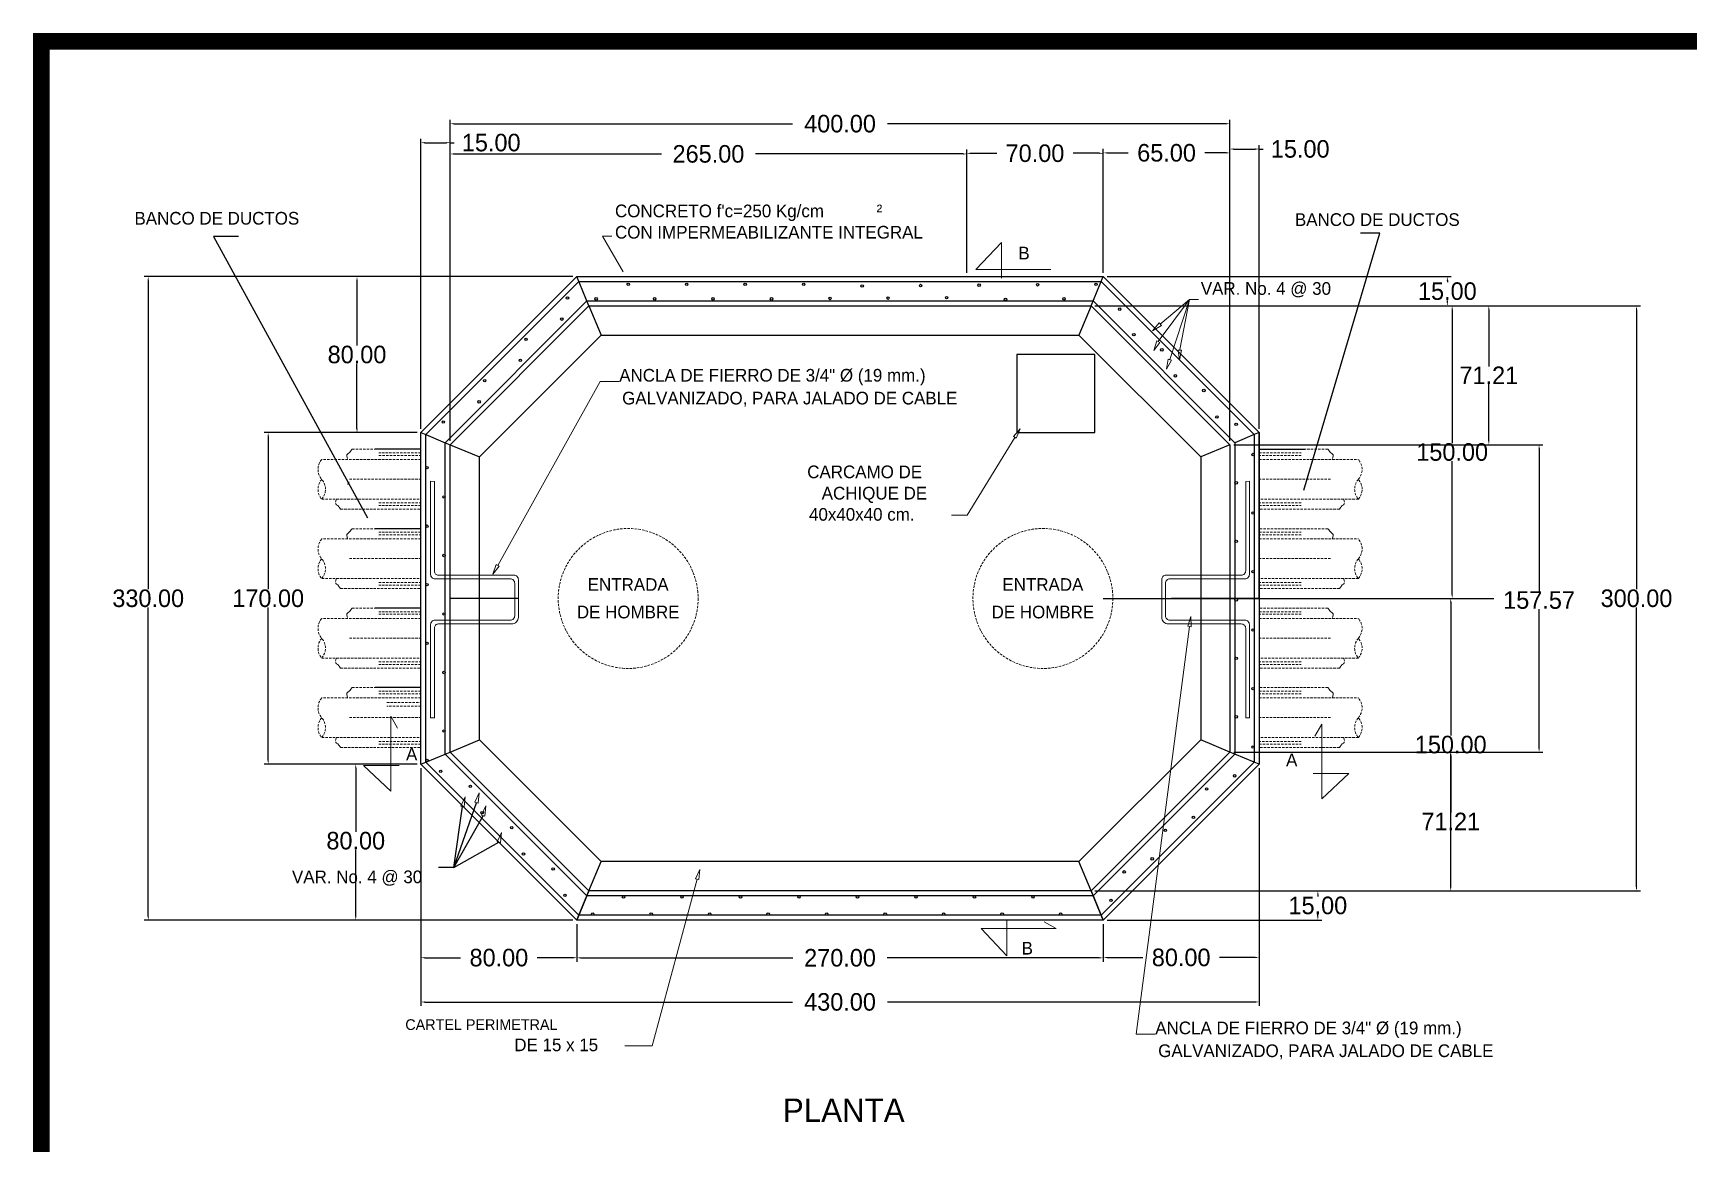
# Model space of a CAD drawing. Header units: centimetres. Extents: x 899 to 5239, y -57 to 4778.
# Drawn here: x 1956 to 2805, y 1501 to 2070 of the extents above; entities that cross this region are included whole.
import ezdxf
from ezdxf.enums import TextEntityAlignment as Align

# ---------------------------------------------------------------- set-up
doc = ezdxf.new("R2010")
doc.units = ezdxf.units.CM
doc.header["$LTSCALE"] = 10
doc.header["$MEASUREMENT"] = 0
doc.linetypes.add('HIDDEN2', pattern=[0.1875, 0.125, -0.0625])
doc.layers.get('0').update_dxf_attribs({"linetype": 'CONTINUOUS'})
doc.layers.get('DEFPOINTS').update_dxf_attribs({"color": 2, "linetype": 'CONTINUOUS'})
for name, color, linetype in [('DIM', 7, 'CONTINUOUS'), ('Ductos', 30, 'CONTINUOUS'), ('MARCO', 7, 'CONTINUOUS'), ('REGISTRO', 1, 'CONTINUOUS'), ('TEXTOS', 7, 'CONTINUOUS'), ('VARILLAS', 30, 'CONTINUOUS')]:
    doc.layers.add(name, color=color, linetype=linetype)
doc.styles.get("Standard").update_dxf_attribs({"font": ''})
doc.styles.add('Zurich', font='')
doc.styles.get('Standard').set_extended_font_data('Zurich Ex BT')
doc.styles.get('Zurich').set_extended_font_data('Zurich Ex BT')
doc.dimstyles.get("Standard").update_dxf_attribs({"dimtxt": 9, "dimasz": 2, "dimexe": 2, "dimexo": 2, "dimgap": 0.09, "dimtad": 0, "dimtih": 1, "dimtoh": 1, "dimzin": 0, "dimdsep": 46, "dimtxsty": 'Standard', "dimcen": 0.09, "dimadec": 0, "dimazin": 0, "dimtfac": 1, "dimtofl": 0, "dimtmove": 0, "dimatfit": 3, "dimfxl": 0, "dimtolj": 1, "dimtzin": 0, "dimarcsym": 0})

# ---------------------------------------------------------------- blocks, each defined once
blk = doc.blocks.new('_ClosedBlank')
at = {"color": 0, "linetype": 'ByBlock', "lineweight": -2}
for p, q in [((-1, 0.17), (0, 0)), ((-1, 0.17), (-1, -0.17)), ((0, 0), (-1, -0.17))]:
    blk.add_line(p, q, dxfattribs=at)
blk = doc.blocks.new('*D4')
at = {"layer": 'DEFPOINTS', "color": 0}
for p in [(2154.81, 1695.23), (2234.81, 1615.23), (2234.81, 1595.97)]:
    blk.add_point(p, dxfattribs=at)
at = {"layer": 'DIM', "color": 0, "lineweight": -2}
for p, q in [((2154.81, 1693.23), (2154.81, 1593.97)), ((2234.81, 1613.23), (2234.81, 1593.97)), ((2156.81, 1595.97), (2175.09, 1595.97)), ((2232.81, 1595.97), (2214.53, 1595.97))]:
    blk.add_line(p, q, dxfattribs=at)
at = {"layer": 'DIM', "color": 0}
for points in [[(2156.81, 1596.3), (2156.81, 1595.63), (2154.81, 1595.97)], [(2232.81, 1596.3), (2232.81, 1595.63), (2234.81, 1595.97)]]:
    blk.add_solid(points, dxfattribs=at)
at = {"layer": 'DIM', "color": 0, "insert": (2194.81, 1595.97), "char_height": 9, "attachment_point": 5}
blk.add_mtext('\\A1;80.00', dxfattribs=at)
blk = doc.blocks.new('*D5')
at = {"layer": 'DEFPOINTS', "color": 0}
for p in [(2154.81, 1695.23), (2121.39, 1615.23), (2234.81, 1615.23)]:
    blk.add_point(p, dxfattribs=at)
at = {"layer": 'DIM', "color": 0, "lineweight": -2}
for p, q in [((2152.81, 1695.23), (2119.39, 1695.23)), ((2121.39, 1693.23), (2121.39, 1660.59)), ((2121.39, 1617.23), (2121.39, 1651.26)), ((2232.81, 1615.23), (2119.39, 1615.23))]:
    blk.add_line(p, q, dxfattribs=at)
at = {"layer": 'DIM', "color": 0}
for points in [[(2121.05, 1693.23), (2121.72, 1693.23), (2121.39, 1695.23)], [(2121.05, 1617.23), (2121.72, 1617.23), (2121.39, 1615.23)]]:
    blk.add_solid(points, dxfattribs=at)
at = {"layer": 'DIM', "color": 0, "insert": (2121.39, 1655.93), "char_height": 9, "attachment_point": 5}
blk.add_mtext('\\A1;80.00', dxfattribs=at)
blk = doc.blocks.new('*D6')
at = {"layer": 'DEFPOINTS', "color": 0}
for p in [(2234.81, 1615.23), (2504.81, 1615.23), (2504.81, 1595.89)]:
    blk.add_point(p, dxfattribs=at)
at = {"layer": 'DIM', "color": 0, "lineweight": -2}
for p, q in [((2234.81, 1613.23), (2234.81, 1593.89)), ((2504.81, 1613.23), (2504.81, 1593.89)), ((2236.81, 1595.89), (2345.66, 1595.89)), ((2502.81, 1595.89), (2393.96, 1595.89))]:
    blk.add_line(p, q, dxfattribs=at)
at = {"layer": 'DIM', "color": 0}
for points in [[(2236.81, 1596.22), (2236.81, 1595.56), (2234.81, 1595.89)], [(2502.81, 1596.22), (2502.81, 1595.56), (2504.81, 1595.89)]]:
    blk.add_solid(points, dxfattribs=at)
at = {"layer": 'DIM', "color": 0, "insert": (2369.81, 1595.89), "char_height": 9, "attachment_point": 5}
blk.add_mtext('\\A1;270.00', dxfattribs=at)
blk = doc.blocks.new('*D7')
at = {"layer": 'DEFPOINTS', "color": 0}
for p in [(2154.81, 1865.23), (2076.47, 1695.23), (2154.81, 1695.23)]:
    blk.add_point(p, dxfattribs=at)
at = {"layer": 'DIM', "color": 0, "lineweight": -2}
for p, q in [((2152.81, 1865.23), (2074.47, 1865.23)), ((2076.47, 1863.23), (2076.47, 1784.89)), ((2076.47, 1697.23), (2076.47, 1775.56)), ((2152.81, 1695.23), (2074.47, 1695.23))]:
    blk.add_line(p, q, dxfattribs=at)
at = {"layer": 'DIM', "color": 0}
for points in [[(2076.14, 1863.23), (2076.8, 1863.23), (2076.47, 1865.23)], [(2076.14, 1697.23), (2076.8, 1697.23), (2076.47, 1695.23)]]:
    blk.add_solid(points, dxfattribs=at)
at = {"layer": 'DIM', "color": 0, "insert": (2076.47, 1780.23), "char_height": 9, "attachment_point": 5}
blk.add_mtext('\\A1;170.00', dxfattribs=at)
blk = doc.blocks.new('*D8')
at = {"layer": 'DEFPOINTS', "color": 0}
for p in [(2154.81, 1695.23), (2584.81, 1695.23), (2584.81, 1573.26)]:
    blk.add_point(p, dxfattribs=at)
at = {"layer": 'DIM', "color": 0, "lineweight": -2}
for p, q in [((2154.81, 1693.23), (2154.81, 1571.26)), ((2584.81, 1693.23), (2584.81, 1571.26)), ((2156.81, 1573.26), (2345.42, 1573.26)), ((2582.81, 1573.26), (2394.2, 1573.26))]:
    blk.add_line(p, q, dxfattribs=at)
at = {"layer": 'DIM', "color": 0}
for points in [[(2156.81, 1573.6), (2156.81, 1572.93), (2154.81, 1573.26)], [(2582.81, 1573.6), (2582.81, 1572.93), (2584.81, 1573.26)]]:
    blk.add_solid(points, dxfattribs=at)
at = {"layer": 'DIM', "color": 0, "insert": (2369.81, 1573.26), "char_height": 9, "attachment_point": 5}
blk.add_mtext('\\A1;430.00', dxfattribs=at)
blk = doc.blocks.new('*D9')
at = {"layer": 'DEFPOINTS', "color": 0}
for p in [(2584.81, 1695.23), (2504.81, 1615.23), (2504.81, 1596.08)]:
    blk.add_point(p, dxfattribs=at)
at = {"layer": 'DIM', "color": 0, "lineweight": -2}
for p, q in [((2584.81, 1693.23), (2584.81, 1594.08)), ((2504.81, 1613.23), (2504.81, 1594.08)), ((2506.81, 1596.08), (2525.09, 1596.08)), ((2582.81, 1596.08), (2564.53, 1596.08))]:
    blk.add_line(p, q, dxfattribs=at)
at = {"layer": 'DIM', "color": 0}
for points in [[(2506.81, 1596.41), (2506.81, 1595.75), (2504.81, 1596.08)], [(2582.81, 1596.41), (2582.81, 1595.75), (2584.81, 1596.08)]]:
    blk.add_solid(points, dxfattribs=at)
at = {"layer": 'DIM', "color": 0, "insert": (2544.81, 1596.08), "char_height": 9, "attachment_point": 5}
blk.add_mtext('\\A1;80.00', dxfattribs=at)
blk = doc.blocks.new('*D10')
at = {"layer": 'DEFPOINTS', "color": 0}
for p in [(2504.81, 1630.23), (2504.81, 1615.23), (2614.92, 1615.23)]:
    blk.add_point(p, dxfattribs=at)
at = {"layer": 'DIM', "color": 0, "lineweight": -2}
for p, q in [((2506.81, 1630.23), (2616.92, 1630.23)), ((2614.92, 1628.23), (2614.92, 1627.39)), ((2506.81, 1615.23), (2616.92, 1615.23)), ((2614.92, 1617.23), (2614.92, 1618.06))]:
    blk.add_line(p, q, dxfattribs=at)
at = {"layer": 'DIM', "color": 0}
for points in [[(2614.58, 1628.23), (2615.25, 1628.23), (2614.92, 1630.23)], [(2614.58, 1617.23), (2615.25, 1617.23), (2614.92, 1615.23)]]:
    blk.add_solid(points, dxfattribs=at)
at = {"layer": 'DIM', "color": 0, "insert": (2614.92, 1622.73), "char_height": 9, "attachment_point": 5}
blk.add_mtext('\\A1;15.00', dxfattribs=at)
blk = doc.blocks.new('*D11')
at = {"layer": 'DEFPOINTS', "color": 0}
for p in [(2554.81, 1780.23), (2683.08, 1780.23), (2504.81, 1630.23)]:
    blk.add_point(p, dxfattribs=at)
at = {"layer": 'DIM', "color": 0, "lineweight": -2}
for p, q in [((2556.81, 1780.23), (2685.08, 1780.23)), ((2683.08, 1778.23), (2683.08, 1709.89)), ((2683.08, 1632.23), (2683.08, 1700.56)), ((2506.81, 1630.23), (2685.08, 1630.23))]:
    blk.add_line(p, q, dxfattribs=at)
at = {"layer": 'DIM', "color": 0}
for points in [[(2682.75, 1778.23), (2683.41, 1778.23), (2683.08, 1780.23)], [(2682.75, 1632.23), (2683.41, 1632.23), (2683.08, 1630.23)]]:
    blk.add_solid(points, dxfattribs=at)
at = {"layer": 'DIM', "color": 0, "insert": (2683.08, 1705.23), "char_height": 9, "attachment_point": 5}
blk.add_mtext('\\A1;150.00', dxfattribs=at)
blk = doc.blocks.new('*D12')
at = {"layer": 'DEFPOINTS', "color": 0}
for p in [(2504.81, 1945.23), (2504.81, 1930.23), (2681.34, 1930.23)]:
    blk.add_point(p, dxfattribs=at)
at = {"layer": 'DIM', "color": 0, "lineweight": -2}
for p, q in [((2506.81, 1945.23), (2683.34, 1945.23)), ((2681.34, 1943.23), (2681.34, 1942.39)), ((2506.81, 1930.23), (2683.34, 1930.23)), ((2681.34, 1932.23), (2681.34, 1933.06))]:
    blk.add_line(p, q, dxfattribs=at)
at = {"layer": 'DIM', "color": 0}
for points in [[(2681.01, 1943.23), (2681.67, 1943.23), (2681.34, 1945.23)], [(2681.01, 1932.23), (2681.67, 1932.23), (2681.34, 1930.23)]]:
    blk.add_solid(points, dxfattribs=at)
at = {"layer": 'DIM', "color": 0, "insert": (2681.34, 1937.73), "char_height": 9, "attachment_point": 5}
blk.add_mtext('\\A1;15.00', dxfattribs=at)
blk = doc.blocks.new('*D13')
at = {"layer": 'DEFPOINTS', "color": 0}
for p in [(2504.81, 1930.23), (2683.82, 1930.23), (2504.81, 1780.23)]:
    blk.add_point(p, dxfattribs=at)
at = {"layer": 'DIM', "color": 0, "lineweight": -2}
for p, q in [((2506.81, 1930.23), (2685.82, 1930.23)), ((2683.82, 1928.23), (2683.82, 1859.89)), ((2683.82, 1782.23), (2683.82, 1850.56)), ((2506.81, 1780.23), (2685.82, 1780.23))]:
    blk.add_line(p, q, dxfattribs=at)
at = {"layer": 'DIM', "color": 0}
for points in [[(2683.48, 1928.23), (2684.15, 1928.23), (2683.82, 1930.23)], [(2683.48, 1782.23), (2684.15, 1782.23), (2683.82, 1780.23)]]:
    blk.add_solid(points, dxfattribs=at)
at = {"layer": 'DIM', "color": 0, "insert": (2683.82, 1855.23), "char_height": 9, "attachment_point": 5}
blk.add_mtext('\\A1;150.00', dxfattribs=at)
blk = doc.blocks.new('*D25')
at = {"layer": 'DEFPOINTS', "color": 0}
for p in [(2234.81, 1945.23), (2014.93, 1615.23), (2234.81, 1615.23)]:
    blk.add_point(p, dxfattribs=at)
at = {"layer": 'DIM', "color": 0, "lineweight": -2}
for p, q in [((2232.81, 1945.23), (2012.93, 1945.23)), ((2014.93, 1943.23), (2014.93, 1784.89)), ((2014.93, 1617.23), (2014.93, 1775.56)), ((2232.81, 1615.23), (2012.93, 1615.23))]:
    blk.add_line(p, q, dxfattribs=at)
at = {"layer": 'DIM', "color": 0}
for points in [[(2014.6, 1943.23), (2015.27, 1943.23), (2014.93, 1945.23)], [(2014.6, 1617.23), (2015.27, 1617.23), (2014.93, 1615.23)]]:
    blk.add_solid(points, dxfattribs=at)
at = {"layer": 'DIM', "color": 0, "insert": (2014.93, 1780.23), "char_height": 9, "attachment_point": 5}
blk.add_mtext('\\A1;330.00', dxfattribs=at)
blk = doc.blocks.new('*D26')
at = {"layer": 'DEFPOINTS', "color": 0}
for p in [(2169.81, 2013.9), (2154.81, 1865.23), (2169.81, 1859.01)]:
    blk.add_point(p, dxfattribs=at)
at = {"layer": 'DIM', "color": 0, "lineweight": -2}
for p, q in [((2154.81, 1867.23), (2154.81, 2015.9)), ((2156.81, 2013.9), (2167.81, 2013.9)), ((2169.81, 1861.01), (2169.81, 2015.9)), ((2169.81, 2013.9), (2171.81, 2013.9))]:
    blk.add_line(p, q, dxfattribs=at)
at = {"layer": 'DIM', "color": 0}
for points in [[(2156.81, 2014.24), (2156.81, 2013.57), (2154.81, 2013.9)], [(2167.81, 2014.24), (2167.81, 2013.57), (2169.81, 2013.9)]]:
    blk.add_solid(points, dxfattribs=at)
at = {"layer": 'DIM', "color": 0, "insert": (2190.87, 2013.9), "char_height": 9, "attachment_point": 5}
blk.add_mtext('\\A1;15.00', dxfattribs=at)
blk = doc.blocks.new('*D65')
at = {"layer": 'DEFPOINTS', "color": 0}
for p in [(2234.81, 1945.23), (2122.02, 1865.23), (2154.81, 1865.23)]:
    blk.add_point(p, dxfattribs=at)
at = {"layer": 'DIM', "color": 0, "lineweight": -2}
for p, q in [((2232.81, 1945.23), (2120.02, 1945.23)), ((2122.02, 1943.23), (2122.02, 1909.89)), ((2122.02, 1867.23), (2122.02, 1900.56)), ((2152.81, 1865.23), (2120.02, 1865.23))]:
    blk.add_line(p, q, dxfattribs=at)
at = {"layer": 'DIM', "color": 0}
for points in [[(2121.69, 1943.23), (2122.36, 1943.23), (2122.02, 1945.23)], [(2121.69, 1867.23), (2122.36, 1867.23), (2122.02, 1865.23)]]:
    blk.add_solid(points, dxfattribs=at)
at = {"layer": 'DIM', "color": 0, "insert": (2122.02, 1905.23), "char_height": 9, "attachment_point": 5}
blk.add_mtext('\\A1;80.00', dxfattribs=at)
blk = doc.blocks.new('*D66')
at = {"layer": 'DEFPOINTS', "color": 0}
for p in [(2569.81, 2023.61), (2169.81, 1859.01), (2569.81, 1859.01)]:
    blk.add_point(p, dxfattribs=at)
at = {"layer": 'DIM', "color": 0, "lineweight": -2}
for p, q in [((2169.81, 1861.01), (2169.81, 2025.61)), ((2171.81, 2023.61), (2345.42, 2023.61)), ((2567.81, 2023.61), (2394.2, 2023.61)), ((2569.81, 1861.01), (2569.81, 2025.61))]:
    blk.add_line(p, q, dxfattribs=at)
at = {"layer": 'DIM', "color": 0}
for points in [[(2171.81, 2023.94), (2171.81, 2023.27), (2169.81, 2023.61)], [(2567.81, 2023.94), (2567.81, 2023.27), (2569.81, 2023.61)]]:
    blk.add_solid(points, dxfattribs=at)
at = {"layer": 'DIM', "color": 0, "insert": (2369.81, 2023.61), "char_height": 9, "attachment_point": 5}
blk.add_mtext('\\A1;400.00', dxfattribs=at)
blk = doc.blocks.new('*D67')
at = {"layer": 'DEFPOINTS', "color": 0}
for p in [(2569.81, 1859.01), (2569.81, 1701.44), (2728.4, 1701.44)]:
    blk.add_point(p, dxfattribs=at)
at = {"layer": 'DIM', "color": 0, "lineweight": -2}
for p, q in [((2571.81, 1859.01), (2730.4, 1859.01)), ((2728.4, 1857.01), (2728.4, 1784)), ((2728.4, 1703.44), (2728.4, 1774.67)), ((2571.81, 1701.44), (2730.4, 1701.44))]:
    blk.add_line(p, q, dxfattribs=at)
at = {"layer": 'DIM', "color": 0}
for points in [[(2728.07, 1857.01), (2728.74, 1857.01), (2728.4, 1859.01)], [(2728.07, 1703.44), (2728.74, 1703.44), (2728.4, 1701.44)]]:
    blk.add_solid(points, dxfattribs=at)
at = {"layer": 'DIM', "color": 0, "insert": (2728.4, 1779.33), "char_height": 9, "attachment_point": 5}
blk.add_mtext('\\A1;157.57', dxfattribs=at)
blk = doc.blocks.new('*D68')
at = {"layer": 'DEFPOINTS', "color": 0}
for p in [(2569.81, 1701.44), (2498.6, 1630.23), (2683.08, 1630.23)]:
    blk.add_point(p, dxfattribs=at)
at = {"layer": 'DIM', "color": 0, "lineweight": -2}
for p, q in [((2571.81, 1701.44), (2685.08, 1701.44)), ((2683.08, 1699.44), (2683.08, 1670.42)), ((2683.08, 1632.23), (2683.08, 1661.24)), ((2500.6, 1630.23), (2685.08, 1630.23))]:
    blk.add_line(p, q, dxfattribs=at)
at = {"layer": 'DIM', "color": 0}
for points in [[(2682.75, 1699.44), (2683.41, 1699.44), (2683.08, 1701.44)], [(2682.75, 1632.23), (2683.41, 1632.23), (2683.08, 1630.23)]]:
    blk.add_solid(points, dxfattribs=at)
at = {"layer": 'DIM', "color": 0, "insert": (2683.08, 1665.83), "char_height": 9, "attachment_point": 5}
blk.add_mtext('\\A1;71.21', dxfattribs=at)
blk = doc.blocks.new('*D69')
at = {"layer": 'DEFPOINTS', "color": 0}
for p in [(2498.6, 1930.23), (2569.81, 1859.01), (2702.62, 1859.01)]:
    blk.add_point(p, dxfattribs=at)
at = {"layer": 'DIM', "color": 0, "lineweight": -2}
for p, q in [((2500.6, 1930.23), (2704.62, 1930.23)), ((2702.62, 1928.23), (2702.62, 1899.21)), ((2702.62, 1861.01), (2702.62, 1890.03)), ((2571.81, 1859.01), (2704.62, 1859.01))]:
    blk.add_line(p, q, dxfattribs=at)
at = {"layer": 'DIM', "color": 0}
for points in [[(2702.29, 1928.23), (2702.96, 1928.23), (2702.62, 1930.23)], [(2702.29, 1861.01), (2702.96, 1861.01), (2702.62, 1859.01)]]:
    blk.add_solid(points, dxfattribs=at)
at = {"layer": 'DIM', "color": 0, "insert": (2702.62, 1894.62), "char_height": 9, "attachment_point": 5}
blk.add_mtext('\\A1;71.21', dxfattribs=at)
blk = doc.blocks.new('*D70')
at = {"layer": 'DEFPOINTS', "color": 0}
for p in [(2498.6, 1930.23), (2498.63, 1630.23), (2778.38, 1630.23)]:
    blk.add_point(p, dxfattribs=at)
at = {"layer": 'DIM', "color": 0, "lineweight": -2}
for p, q in [((2500.6, 1930.23), (2780.38, 1930.23)), ((2778.38, 1928.23), (2778.38, 1784.89)), ((2778.38, 1632.23), (2778.38, 1775.56)), ((2500.63, 1630.23), (2780.38, 1630.23))]:
    blk.add_line(p, q, dxfattribs=at)
at = {"layer": 'DIM', "color": 0}
for points in [[(2778.04, 1928.23), (2778.71, 1928.23), (2778.38, 1930.23)], [(2778.04, 1632.23), (2778.71, 1632.23), (2778.38, 1630.23)]]:
    blk.add_solid(points, dxfattribs=at)
at = {"layer": 'DIM', "color": 0, "insert": (2778.38, 1780.23), "char_height": 9, "attachment_point": 5}
blk.add_mtext('\\A1;300.00', dxfattribs=at)
blk = doc.blocks.new('*D71')
at = {"layer": 'DEFPOINTS', "color": 0}
for p in [(2434.81, 2008.11), (2434.81, 1945.23), (2169.81, 1859.01)]:
    blk.add_point(p, dxfattribs=at)
at = {"layer": 'DIM', "color": 0, "lineweight": -2}
for p, q in [((2169.81, 1861.01), (2169.81, 2010.11)), ((2171.81, 2008.11), (2278.16, 2008.11)), ((2432.81, 2008.11), (2326.46, 2008.11)), ((2434.81, 1947.23), (2434.81, 2010.11))]:
    blk.add_line(p, q, dxfattribs=at)
at = {"layer": 'DIM', "color": 0}
for points in [[(2171.81, 2008.44), (2171.81, 2007.78), (2169.81, 2008.11)], [(2432.81, 2008.44), (2432.81, 2007.78), (2434.81, 2008.11)]]:
    blk.add_solid(points, dxfattribs=at)
at = {"layer": 'DIM', "color": 0, "insert": (2302.31, 2008.11), "char_height": 9, "attachment_point": 5}
blk.add_mtext('\\A1;265.00', dxfattribs=at)
blk = doc.blocks.new('*D72')
at = {"layer": 'DEFPOINTS', "color": 0}
for p in [(2504.81, 2008.44), (2434.81, 1947.23), (2504.81, 1947.23)]:
    blk.add_point(p, dxfattribs=at)
at = {"layer": 'DIM', "color": 0, "lineweight": -2}
for p, q in [((2434.81, 1949.23), (2434.81, 2010.44)), ((2436.81, 2008.44), (2450.23, 2008.44)), ((2502.81, 2008.44), (2489.39, 2008.44)), ((2504.81, 1949.23), (2504.81, 2010.44))]:
    blk.add_line(p, q, dxfattribs=at)
at = {"layer": 'DIM', "color": 0}
for points in [[(2436.81, 2008.78), (2436.81, 2008.11), (2434.81, 2008.44)], [(2502.81, 2008.78), (2502.81, 2008.11), (2504.81, 2008.44)]]:
    blk.add_solid(points, dxfattribs=at)
at = {"layer": 'DIM', "color": 0, "insert": (2469.81, 2008.44), "char_height": 9, "attachment_point": 5}
blk.add_mtext('\\A1;70.00', dxfattribs=at)
blk = doc.blocks.new('*D73')
at = {"layer": 'DEFPOINTS', "color": 0}
for p in [(2569.81, 2008.67), (2504.81, 1945.23), (2569.81, 1945.23)]:
    blk.add_point(p, dxfattribs=at)
at = {"layer": 'DIM', "color": 0, "lineweight": -2}
for p, q in [((2504.81, 1947.23), (2504.81, 2010.67)), ((2506.81, 2008.67), (2517.64, 2008.67)), ((2567.81, 2008.67), (2556.98, 2008.67)), ((2569.81, 1947.23), (2569.81, 2010.67))]:
    blk.add_line(p, q, dxfattribs=at)
at = {"layer": 'DIM', "color": 0}
for points in [[(2506.81, 2009), (2506.81, 2008.34), (2504.81, 2008.67)], [(2567.81, 2009), (2567.81, 2008.34), (2569.81, 2008.67)]]:
    blk.add_solid(points, dxfattribs=at)
at = {"layer": 'DIM', "color": 0, "insert": (2537.31, 2008.67), "char_height": 9, "attachment_point": 5}
blk.add_mtext('\\A1;65.00', dxfattribs=at)
blk = doc.blocks.new('*D74')
at = {"layer": 'DEFPOINTS', "color": 0}
for p in [(2569.81, 2010.65), (2584.81, 1865.23), (2569.81, 1859.01)]:
    blk.add_point(p, dxfattribs=at)
at = {"layer": 'DIM', "color": 0, "lineweight": -2}
for p, q in [((2569.81, 1861.01), (2569.81, 2012.65)), ((2571.81, 2010.65), (2582.81, 2010.65)), ((2584.81, 1867.23), (2584.81, 2012.65)), ((2584.81, 2010.65), (2586.81, 2010.65))]:
    blk.add_line(p, q, dxfattribs=at)
at = {"layer": 'DIM', "color": 0}
for points in [[(2571.81, 2010.98), (2571.81, 2010.31), (2569.81, 2010.65)], [(2582.81, 2010.98), (2582.81, 2010.31), (2584.81, 2010.65)]]:
    blk.add_solid(points, dxfattribs=at)
at = {"layer": 'DIM', "color": 0, "insert": (2605.87, 2010.65), "char_height": 9, "attachment_point": 5}
blk.add_mtext('\\A1;15.00', dxfattribs=at)
blk = doc.blocks.new('Marco-Reg')
at = {"layer": 'MARCO', "linetype": 'Continuous', "const_width": 8.49}
blk.add_lwpolyline([(5234.42, -52.82), (5234.42, 2065.83), (1960.13, 2065.83), (1960.13, -52.82)], close=True, dxfattribs=at)

msp = doc.modelspace()

# ---------------------------------------------------------------- linework, layer by layer
at = {"layer": 'DIM'}
for p, q in [((2241.023, 1930.226), (2234.809, 1945.226)), ((2498.596, 1930.226), (2504.809, 1945.226)), ((2154.809, 1865.226), (2157.309, 1864.191)), ((2157.309, 1864.191), (2167.309, 1860.049)), ((2582.309, 1864.191), (2572.309, 1860.049)), ((2584.809, 1865.226), (2582.309, 1864.191)), ((2504.809, 1780.226), (2705.238, 1780.226)), ((2157.304, 1696.267), (2167.309, 1700.404)), ((2167.309, 1700.404), (2169.809, 1701.44)), ((2572.309, 1700.404), (2569.809, 1701.44)), ((2582.315, 1696.267), (2572.309, 1700.404)), ((2154.809, 1695.226), (2157.304, 1696.267)), ((2584.809, 1695.226), (2582.315, 1696.267)), ((2241.023, 1630.226), (2234.809, 1615.226)), ((2235.845, 1617.726), (2239.987, 1627.726)), ((2239.987, 1627.726), (2241.023, 1630.226)), ((2498.596, 1630.226), (2504.809, 1615.226)), ((2504.809, 1615.226), (2498.621, 1630.251)), ((2234.809, 1615.226), (2235.845, 1617.726))]:
    msp.add_line(p, q, dxfattribs=at)
at = {"layer": 'Ductos', "linetype": 'HIDDEN2', "lineweight": 5}
for p, q in [((2116.886, 1853.802), (2116.886, 1853.097)), ((2116.886, 1853.097), (2117.239, 1851.687)), ((2119.519, 1856.723), (2118.649, 1855.564)), ((2119.519, 1856.723), (2154.809, 1856.723)), ((2119.519, 1856.723), (2154.809, 1856.723)), ((2154.809, 1854.912), (2133.245, 1854.912)), ((2133.245, 1853.548), (2154.809, 1853.548)), ((2620.099, 1856.723), (2584.809, 1856.723)), ((2620.099, 1856.723), (2584.809, 1856.723)), ((2584.809, 1854.912), (2606.374, 1854.912)), ((2584.809, 1854.912), (2606.374, 1854.912)), ((2606.374, 1853.548), (2584.809, 1853.548)), ((2606.374, 1853.548), (2584.809, 1853.548)), ((2620.099, 1856.723), (2620.969, 1855.564)), ((2622.733, 1853.097), (2622.38, 1851.687)), ((2622.733, 1853.802), (2622.733, 1853.097)), ((2154.809, 1851.429), (2103.926, 1851.429)), ((2584.809, 1851.429), (2635.692, 1851.429)), ((2118.16, 1841.349), (2154.809, 1841.349)), ((2621.458, 1841.349), (2584.809, 1841.349)), ((2103.926, 1831.12), (2154.809, 1831.12)), ((2111.016, 1829.601), (2111.369, 1831.011)), ((2111.545, 1828.191), (2111.016, 1828.896)), ((2112.25, 1827.839), (2111.545, 1828.191)), ((2112.779, 1827.134), (2112.25, 1827.839)), ((2113.649, 1825.975), (2112.779, 1827.134)), ((2117.239, 1831.011), (2117.239, 1831.12)), ((2133.245, 1829.15), (2154.809, 1829.15)), ((2154.809, 1827.786), (2133.245, 1827.786)), ((2635.692, 1831.12), (2584.809, 1831.12)), ((2606.374, 1829.15), (2584.809, 1829.15)), ((2606.374, 1829.15), (2584.809, 1829.15)), ((2584.809, 1827.786), (2606.374, 1827.786)), ((2584.809, 1827.786), (2606.374, 1827.786)), ((2625.969, 1825.975), (2626.839, 1827.134)), ((2626.839, 1827.134), (2627.368, 1827.839)), ((2627.368, 1827.839), (2628.074, 1828.191)), ((2628.074, 1828.191), (2628.603, 1828.896)), ((2628.603, 1829.601), (2628.25, 1831.011)), ((2113.649, 1825.975), (2154.809, 1825.975)), ((2625.969, 1825.975), (2584.809, 1825.975)), ((2154.809, 1810.681), (2103.926, 1810.681)), ((2116.886, 1813.053), (2116.886, 1812.348)), ((2116.886, 1812.348), (2117.239, 1810.939)), ((2119.519, 1815.975), (2118.649, 1814.816)), ((2119.519, 1815.975), (2154.809, 1815.975)), ((2119.519, 1815.975), (2154.809, 1815.975)), ((2154.809, 1814.163), (2133.245, 1814.163)), ((2133.245, 1812.8), (2154.809, 1812.8)), ((2620.099, 1815.975), (2584.809, 1815.975)), ((2620.099, 1815.975), (2584.809, 1815.975)), ((2584.809, 1814.163), (2606.374, 1814.163)), ((2606.374, 1812.8), (2584.809, 1812.8)), ((2584.809, 1810.681), (2635.692, 1810.681)), ((2620.099, 1815.975), (2620.969, 1814.816)), ((2622.733, 1812.348), (2622.38, 1810.939)), ((2622.733, 1813.053), (2622.733, 1812.348)), ((2118.16, 1800.6), (2154.809, 1800.6)), ((2621.458, 1800.6), (2584.809, 1800.6)), ((2103.926, 1790.372), (2154.809, 1790.372)), ((2111.016, 1788.852), (2111.369, 1790.262)), ((2111.545, 1787.443), (2111.016, 1788.148)), ((2112.25, 1787.09), (2111.545, 1787.443)), ((2112.779, 1786.385), (2112.25, 1787.09)), ((2113.649, 1785.226), (2112.779, 1786.385)), ((2113.649, 1785.226), (2154.809, 1785.226)), ((2117.239, 1790.262), (2117.239, 1790.372)), ((2133.245, 1788.401), (2154.809, 1788.401)), ((2154.809, 1787.038), (2133.245, 1787.038)), ((2635.692, 1790.372), (2584.809, 1790.372)), ((2606.374, 1788.401), (2584.809, 1788.401)), ((2584.809, 1787.038), (2606.374, 1787.038)), ((2625.969, 1785.226), (2584.809, 1785.226)), ((2622.38, 1790.262), (2622.38, 1790.372)), ((2625.969, 1785.226), (2626.839, 1786.385)), ((2626.839, 1786.385), (2627.368, 1787.09)), ((2627.368, 1787.09), (2628.074, 1787.443)), ((2628.074, 1787.443), (2628.603, 1788.148)), ((2628.603, 1788.852), (2628.25, 1790.262)), ((2119.519, 1775.226), (2118.649, 1774.067)), ((2119.519, 1775.226), (2154.809, 1775.226)), ((2119.519, 1775.226), (2154.809, 1775.226)), ((2620.099, 1775.226), (2584.809, 1775.226)), ((2620.099, 1775.226), (2584.809, 1775.226)), ((2620.099, 1775.226), (2620.969, 1774.067)), ((2154.809, 1769.932), (2103.926, 1769.932)), ((2116.886, 1772.305), (2116.886, 1771.6)), ((2116.886, 1771.6), (2117.239, 1770.19)), ((2154.809, 1773.415), (2133.245, 1773.415)), ((2133.245, 1772.051), (2154.809, 1772.051)), ((2584.809, 1773.415), (2606.374, 1773.415)), ((2606.374, 1772.051), (2584.809, 1772.051)), ((2584.809, 1769.932), (2635.692, 1769.932)), ((2622.733, 1771.6), (2622.38, 1770.19)), ((2622.733, 1772.305), (2622.733, 1771.6)), ((2118.16, 1759.852), (2154.809, 1759.852)), ((2621.458, 1759.852), (2584.809, 1759.852)), ((2103.926, 1749.623), (2154.809, 1749.623)), ((2111.016, 1748.104), (2111.369, 1749.514)), ((2111.545, 1746.694), (2111.016, 1747.399)), ((2112.25, 1746.342), (2111.545, 1746.694)), ((2112.779, 1745.637), (2112.25, 1746.342)), ((2113.649, 1744.478), (2112.779, 1745.637)), ((2113.649, 1744.478), (2154.809, 1744.478)), ((2117.239, 1749.514), (2117.239, 1749.623)), ((2133.245, 1747.653), (2154.809, 1747.653)), ((2154.809, 1746.289), (2133.245, 1746.289)), ((2635.692, 1749.623), (2584.809, 1749.623)), ((2606.374, 1747.653), (2584.809, 1747.653)), ((2584.809, 1746.289), (2606.374, 1746.289)), ((2625.969, 1744.478), (2584.809, 1744.478)), ((2622.38, 1749.514), (2622.38, 1749.623)), ((2625.969, 1744.478), (2626.839, 1745.637)), ((2626.839, 1745.637), (2627.368, 1746.342)), ((2627.368, 1746.342), (2628.074, 1746.694)), ((2628.074, 1746.694), (2628.603, 1747.399)), ((2628.603, 1748.104), (2628.25, 1749.514)), ((2119.519, 1734.478), (2118.649, 1733.319)), ((2119.519, 1734.478), (2154.809, 1734.478)), ((2119.519, 1734.478), (2154.809, 1734.478)), ((2620.099, 1734.478), (2584.809, 1734.478)), ((2620.099, 1734.478), (2584.809, 1734.478)), ((2620.099, 1734.478), (2620.969, 1733.319)), ((2154.809, 1729.184), (2103.926, 1729.184)), ((2116.886, 1731.557), (2116.886, 1730.852)), ((2116.886, 1730.852), (2117.239, 1729.442)), ((2154.809, 1732.667), (2133.245, 1732.667)), ((2133.245, 1731.303), (2154.809, 1731.303)), ((2584.809, 1732.667), (2606.374, 1732.667)), ((2606.374, 1731.303), (2584.809, 1731.303)), ((2606.374, 1731.303), (2584.809, 1731.303)), ((2584.809, 1729.184), (2635.692, 1729.184)), ((2622.733, 1730.852), (2622.38, 1729.442)), ((2622.733, 1731.557), (2622.733, 1730.852)), ((2118.16, 1719.104), (2154.809, 1719.104)), ((2621.458, 1719.104), (2584.809, 1719.104)), ((2103.926, 1708.875), (2154.809, 1708.875)), ((2111.016, 1707.356), (2111.369, 1708.766)), ((2117.239, 1708.766), (2117.239, 1708.875)), ((2635.692, 1708.875), (2584.809, 1708.875)), ((2622.38, 1708.766), (2622.38, 1708.875)), ((2628.603, 1707.356), (2628.25, 1708.766)), ((2133.245, 1706.905), (2154.809, 1706.905)), ((2154.809, 1705.541), (2133.245, 1705.541)), ((2606.374, 1706.905), (2584.809, 1706.905)), ((2584.809, 1705.541), (2606.374, 1705.541)), ((2625.969, 1703.73), (2584.809, 1703.73)), ((2625.969, 1703.73), (2626.839, 1704.889)), ((2626.839, 1704.889), (2627.368, 1705.594)), ((2627.368, 1705.594), (2628.074, 1705.946)), ((2628.074, 1705.946), (2628.603, 1706.651))]:
    msp.add_line(p, q, dxfattribs=at)
at = {"layer": 'Ductos'}
for p, q in [((2118.649, 1733.319), (2116.886, 1731.557)), ((2620.969, 1733.319), (2622.733, 1731.557))]:
    msp.add_line(p, q, dxfattribs=at)
at = {"layer": 'Ductos', "linetype": 'HIDDEN2', "lineweight": 5}
msp.add_lwpolyline([(2111.016, 1706.651), (2111.545, 1705.946), (2112.25, 1705.594), (2112.779, 1704.889), (2113.649, 1703.73), (2154.809, 1703.73)], dxfattribs=at)
for centre, start, end in [((2109.729, 1846.352), 138.814075, 221.185925), ((2629.89, 1846.352), 318.814075, 41.185925), ((2109.729, 1836.197), 138.814075, 221.185925), ((2098.124, 1836.197), 318.814075, 41.185925), ((2641.495, 1836.197), 138.814075, 221.185925), ((2629.89, 1836.197), 318.814075, 41.185925), ((2109.729, 1805.604), 138.814075, 221.185925), ((2629.89, 1805.604), 318.814075, 41.185925), ((2109.729, 1795.449), 138.814075, 221.185925), ((2098.124, 1795.449), 318.814075, 41.185925), ((2641.495, 1795.449), 138.814075, 221.185925), ((2629.89, 1795.449), 318.814075, 41.185925), ((2109.729, 1764.855), 138.814075, 221.185925), ((2629.89, 1764.855), 318.814075, 41.185925), ((2109.729, 1754.701), 138.814075, 221.185925), ((2098.124, 1754.701), 318.814075, 41.185925), ((2641.495, 1754.701), 138.814075, 221.185925), ((2629.89, 1754.701), 318.814075, 41.185925), ((2109.729, 1724.107), 138.814075, 221.185925), ((2629.89, 1724.107), 318.814075, 41.185925), ((2109.729, 1713.952), 138.814075, 221.185925), ((2098.124, 1713.952), 318.814075, 41.185925), ((2641.495, 1713.952), 138.814075, 221.185925), ((2629.89, 1713.952), 318.814075, 41.185925)]:
    msp.add_arc(centre, 7.71, start, end, dxfattribs=at)
at = {"layer": 'REGISTRO'}
for p, q in [((2241.023, 1930.226), (2247.236, 1915.226)), ((2498.596, 1930.226), (2492.383, 1915.226)), ((2584.809, 1780.226), (2584.809, 1865.226)), ((2167.309, 1860.049), (2169.809, 1859.013)), ((2169.809, 1859.013), (2184.809, 1852.8)), ((2569.809, 1859.013), (2554.809, 1852.8)), ((2584.809, 1780.226), (2539.876, 1780.226)), ((2169.809, 1701.44), (2184.809, 1707.653)), ((2569.809, 1701.44), (2554.809, 1707.653)), ((2241.023, 1630.226), (2247.236, 1645.226)), ((2498.621, 1630.251), (2492.383, 1645.226))]:
    msp.add_line(p, q, dxfattribs=at)
for points in [[(2584.809, 1780.226), (2584.809, 1695.226), (2504.809, 1615.226), (2234.809, 1615.226), (2154.809, 1695.226), (2154.809, 1865.226), (2234.809, 1945.226), (2504.809, 1945.226), (2584.809, 1865.226), (2584.809, 1695.226)], [(2498.632, 1630.226), (2241.023, 1630.226), (2169.809, 1701.44), (2169.809, 1859.013), (2241.023, 1930.226), (2498.596, 1930.226), (2569.809, 1859.013), (2569.809, 1780.226), (2569.809, 1701.44), (2498.596, 1630.226)]]:
    msp.add_lwpolyline(points, dxfattribs=at)
for points in [[(2554.809, 1852.8), (2554.809, 1780.226), (2554.809, 1707.653), (2492.383, 1645.226), (2247.236, 1645.226), (2184.809, 1707.653), (2184.809, 1852.8), (2247.236, 1915.226), (2492.383, 1915.226)], [(2460.462, 1865.226), (2500.462, 1865.226), (2500.462, 1905.226), (2460.462, 1905.226)]]:
    msp.add_lwpolyline(points, close=True, dxfattribs=at)
at = {"layer": 'REGISTRO', "lineweight": 5}
for points in [[(2201.348, 1767.122, 0.4142136), (2204.809, 1770.583), (2204.809, 1789.869, 0.4142136), (2202.559, 1792.119), (2163.791, 1792.119, -0.4142136), (2161.714, 1794.196), (2161.714, 1840.236), (2159.814, 1840.258), (2159.814, 1792.469, 0.4142136), (2162.064, 1790.219), (2200.659, 1790.219, -0.4142136), (2202.909, 1787.969), (2202.909, 1771.272, -0.4142136), (2200.659, 1769.022), (2162.064, 1769.022, 0.4142136), (2159.814, 1766.772), (2159.814, 1719.045), (2161.714, 1719.035), (2161.714, 1765.045, -0.4142136), (2163.791, 1767.122)], [(2536.709, 1787.969), (2536.709, 1771.272, 0.4142136), (2538.959, 1769.022), (2577.554, 1769.022, -0.4142136), (2579.804, 1766.772), (2579.804, 1719.045), (2577.904, 1719.035), (2577.904, 1764.872, 0.4142136), (2575.654, 1767.122), (2538.271, 1767.122, -0.4142136), (2534.809, 1770.583), (2534.809, 1789.869, -0.4142136), (2537.059, 1792.119), (2575.654, 1792.119, 0.4142136), (2577.904, 1794.369), (2577.904, 1840.236), (2579.804, 1840.258), (2579.804, 1792.469, -0.4142136), (2577.554, 1790.219), (2538.959, 1790.219, 0.4142136)]]:
    msp.add_lwpolyline(points, format="xyb", close=True, dxfattribs=at)
at = {"layer": 'REGISTRO', "linetype": 'HIDDEN2', "lineweight": 5}
for centre in [(2261.136, 1780.179), (2473.87, 1780.179)]:
    msp.add_circle(centre, 35.877, dxfattribs=at)
at = {"layer": 'TEXTOS'}
for p, q in [((2061.271, 1965.836), (2048.344, 1965.836)), ((2048.344, 1965.836), (2127.346, 1821.529)), ((2646.692, 1967.458), (2636.786, 1967.458)), ((2584.809, 1865.226), (2504.809, 1945.226)), ((2204.809, 1780.226), (2169.809, 1780.226)), ((2171.622, 1642.242), (2183.37, 1675.45)), ((2171.622, 1642.242), (2176.151, 1673.483)), ((2171.622, 1642.242), (2186.717, 1668.798)), ((2171.622, 1642.242), (2194.809, 1655.226)), ((2171.622, 1642.242), (2163.875, 1642.242))]:
    msp.add_line(p, q, dxfattribs=at)
at = {"layer": 'TEXTOS', "lineweight": 5}
for p, q in [((2452.584, 1962.769), (2439.506, 1948.82)), ((2452.584, 1944.46), (2452.584, 1962.769)), ((2439.506, 1948.82), (2477.868, 1948.82)), ((2139.332, 1681.444), (2139.332, 1719.806)), ((2139.332, 1719.806), (2142.819, 1713.703)), ((2616.898, 1715.738), (2613.411, 1709.635)), ((2616.898, 1677.376), (2616.898, 1715.738)), ((2143.691, 1694.522), (2125.382, 1694.522)), ((2125.382, 1694.522), (2139.332, 1681.444)), ((2612.539, 1690.454), (2630.848, 1690.454)), ((2630.848, 1690.454), (2616.898, 1677.376)), ((2455.315, 1615.226), (2455.315, 1596.917)), ((2480.599, 1610.867), (2474.496, 1614.354)), ((2455.315, 1596.917), (2442.237, 1610.867)), ((2442.237, 1610.867), (2480.599, 1610.867))]:
    msp.add_line(p, q, dxfattribs=at)
at = {"layer": 'TEXTOS', "linetype": 'HIDDEN2', "lineweight": 5}
for p, q in [((2117.581, 1838.85), (2117.13, 1838.85)), ((2118.032, 1839.752), (2117.581, 1839.752)), ((2117.581, 1839.752), (2117.581, 1838.85)), ((2584.809, 1780.226), (2639.737, 1780.226)), ((2137.372, 1726.781), (2154.809, 1726.781)), ((2154.809, 1725.037), (2137.372, 1725.037))]:
    msp.add_line(p, q, dxfattribs=at)
at = {"layer": 'TEXTOS', "lineweight": 5}
for points in [[(2258.601, 1947.612), (2248.045, 1966.036), (2252.732, 1966.036)], [(2532.981, 1911.927), (2548.993, 1933.517), (2553.689, 1933.517)], [(2534.099, 1920.771), (2548.993, 1933.517), (2553.689, 1933.517)], [(2538.921, 1902.663), (2548.993, 1933.517), (2553.689, 1933.517)], [(2544.168, 1907.878), (2548.993, 1933.517), (2553.563, 1933.517)], [(2194.26, 1797.166), (2246.767, 1891.389), (2256.541, 1891.389)], [(2459.472, 1862.787), (2434.969, 1822.877), (2427.03, 1822.877)], [(2549.063, 1765.827), (2521.748, 1556.734), (2531.523, 1556.734)], [(2296.484, 1636.23), (2273.416, 1550.859), (2259.428, 1550.859)]]:
    msp.add_lwpolyline(points, dxfattribs=at)
at = {"layer": 'TEXTOS'}
msp.add_lwpolyline([(2607.806, 1835.763), (2646.692, 1967.458)], dxfattribs=at)
at = {"layer": 'VARILLAS'}
for p, q in [((2118.649, 1855.564), (2116.886, 1853.802)), ((2154.809, 1856.723), (2131.324, 1856.723)), ((2154.809, 1856.723), (2131.324, 1856.723)), ((2584.809, 1856.723), (2608.295, 1856.723)), ((2584.809, 1856.723), (2608.295, 1856.723)), ((2620.969, 1855.564), (2622.733, 1853.802)), ((2118.649, 1814.816), (2116.886, 1813.053)), ((2154.809, 1815.975), (2131.324, 1815.975)), ((2154.809, 1815.975), (2131.324, 1815.975)), ((2620.969, 1814.816), (2622.733, 1813.053)), ((2154.809, 1775.226), (2131.324, 1775.226)), ((2154.809, 1775.226), (2131.324, 1775.226)), ((2118.649, 1774.067), (2116.886, 1772.305)), ((2620.969, 1774.067), (2622.733, 1772.305)), ((2154.809, 1734.478), (2131.324, 1734.478)), ((2154.809, 1734.478), (2131.324, 1734.478)), ((2157.304, 1696.267), (2235.845, 1617.726)), ((2582.315, 1696.267), (2503.774, 1617.726)), ((2503.78, 1617.726), (2235.845, 1617.726))]:
    msp.add_line(p, q, dxfattribs=at)
for points in [[(2157.309, 1696.262), (2157.309, 1864.191), (2235.845, 1942.726), (2503.774, 1942.726), (2582.309, 1864.191), (2582.309, 1780.226), (2582.309, 1696.262)], [(2499.661, 1627.726), (2239.987, 1627.726), (2167.309, 1700.404), (2167.309, 1860.049), (2239.987, 1932.726), (2499.632, 1932.726), (2572.309, 1860.049), (2572.309, 1780.226), (2572.309, 1700.404), (2499.632, 1627.726)]]:
    msp.add_lwpolyline(points, dxfattribs=at)
for centre in [(2261.157, 1941.23), (2291.157, 1941.23), (2321.157, 1941.23), (2351.157, 1941.23), (2381.16, 1940.445), (2411.159, 1940.641), (2441.158, 1940.837), (2471.158, 1941.034), (2501.157, 1941.23), (2230.003, 1934.232), (2244.684, 1933.815), (2274.684, 1933.815), (2304.684, 1933.815), (2334.684, 1933.815), (2364.687, 1934.029), (2394.443, 1934.196), (2424.489, 1934.403), (2454.685, 1933.618), (2484.684, 1933.815), (2513.297, 1928.513), (2227.084, 1923.439), (2208.767, 1913.042), (2520.504, 1915.477), (2205.827, 1902.27), (2534.867, 1907.663), (2541.818, 1894.364), (2187.53, 1891.853), (2556.438, 1886.813), (2184.66, 1881.01), (2166.293, 1870.663), (2563.131, 1873.252), (2572.997, 1869.487), (2581.691, 1853.972), (2157.949, 1847.224), (2572.997, 1839.487), (2166.676, 1832.224), (2157.949, 1817.224), (2581.691, 1823.972), (2572.997, 1809.487), (2166.676, 1802.224), (2581.691, 1793.972), (2157.949, 1787.224), (2572.997, 1779.487), (2166.676, 1772.224), (2581.691, 1763.972), (2157.949, 1757.224), (2572.997, 1749.487), (2166.676, 1742.224), (2581.691, 1733.972), (2572.997, 1719.487), (2166.676, 1712.224), (2581.691, 1703.972), (2157.949, 1697.224), (2164.984, 1691.533), (2180.177, 1683.869), (2557.866, 1682.527), (2572.247, 1689.243), (2186.217, 1670.34), (2551.098, 1667.966), (2201.409, 1662.675), (2536.717, 1661.25), (2207.45, 1649.146), (2222.641, 1641.48), (2515.568, 1639.973), (2529.949, 1646.689), (2228.682, 1627.952), (2258.757, 1627.146), (2288.757, 1627.146), (2318.757, 1627.146), (2348.757, 1627.146), (2378.757, 1627.146), (2408.757, 1627.146), (2438.757, 1627.146), (2468.757, 1627.146), (2508.799, 1625.412), (2242.963, 1618.376), (2272.963, 1618.376), (2302.963, 1618.376), (2332.963, 1618.376), (2362.963, 1618.376), (2392.963, 1618.376), (2422.963, 1618.376), (2452.963, 1618.376), (2482.963, 1618.376)]:
    msp.add_circle(centre, 0.635, dxfattribs=at)

# ---------------------------------------------------------------- block references
at = {"layer": 'TEXTOS'}
msp.add_blockref('Marco-Reg', (0, 0), dxfattribs=at)
at = {"layer": 'TEXTOS', "lineweight": 5, "yscale": 5.193134039262077, "zscale": 5.193134039264134}
for p, xscale, rotation in [((2530.154, 1917.394), 5.193134039263218, 220.5564860298195), ((2530.728, 1907.255), 5.193134039261508, 243.7165543401457), ((2537.309, 1897.726), 5.193134039262749, 251.9203935725926), ((2543.971, 1902.373), 5.19313403926477, 268.4591926184253), ((2462.189, 1867.213), 5.193134039263763, 58.45221813063159), ((2191.732, 1792.629), 5.193134039262914, 240.8707726064098), ((2549.736, 1770.976), 5.19313403926517, 82.5572508073249), ((2177.505, 1678.496), 5.193134039264074, 74.87880902989069), ((2184.725, 1680.463), 5.193134039264074, 74.87880902989069), ((2188.072, 1673.811), 5.193134039264074, 74.87880902989069), ((2196.164, 1660.24), 5.193134039264074, 74.87880902989069), ((2297.839, 1641.243), 5.193134039264074, 74.87880902989069)]:
    msp.add_blockref('_ClosedBlank', p, dxfattribs=dict(at, xscale=xscale, rotation=rotation))

# ---------------------------------------------------------------- texts
at = {"layer": 'TEXTOS'}
for s, p in [("CONCRETO f'c=250 Kg/cm", (2254.371, 1975.661)), ('²', (2388.578, 1975.661)), ('BANCO DE DUCTOS ', (2007.874, 1971.895)), ('CON IMPERMEABILIZANTE INTEGRAL', (2254.371, 1964.736)), ('BANCO DE DUCTOS ', (2603.17, 1971.214)), ('VAR. No. 4 @ 30', (2554.878, 1935.892)), ('CARCAMO DE', (2352.984, 1841.854)), ('ACHIQUE DE', (2360.409, 1830.929)), ('40x40x40 cm.', (2353.913, 1820.057)), ('VAR. No. 4 @ 30', (2088.669, 1634.186)), ('DE 15 x 15', (2202.717, 1548.04))]:
    msp.add_text(s, height=6.5, dxfattribs=at).set_placement(p)
at = {"layer": 'TEXTOS', "lineweight": 5}
for s, height, p in [('B', 6.5, (2461.302, 1954.051)), ('A', 6.5, (2147.179, 1697.138)), ('A', 6.5, (2598.606, 1694.137)), ('B', 6.5, (2462.966, 1597.6)), ('PLANTA', 12, (2340.516, 1511.775))]:
    msp.add_text(s, height=height, dxfattribs=at).set_placement(p)
for s, p in [('ANCLA DE FIERRO DE 3/4" %%C (19 mm.)', (2256.541, 1894.635)), ('GALVANIZADO, PARA JALADO DE CABLE', (2258.045, 1882.919)), ('ANCLA DE FIERRO DE 3/4" %%C (19 mm.)', (2531.523, 1559.979)), ('GALVANIZADO, PARA JALADO DE CABLE', (2533.026, 1548.264))]:
    msp.add_text(s, height=6.5, dxfattribs=at).set_placement(p, align=Align.MIDDLE_LEFT)
for s, p in [('ENTRADA', (2261.136, 1784.103)), ('ENTRADA', (2473.87, 1784.103)), ('DE HOMBRE', (2261.136, 1769.987)), ('DE HOMBRE', (2473.87, 1769.987))]:
    msp.add_text(s, height=6.5, dxfattribs=at).set_placement(p, align=Align.CENTER)
at = {"layer": 'TEXTOS', "style": 'Zurich'}
msp.add_text('CARTEL PERIMETRAL', height=5.5, dxfattribs=at).set_placement((2146.812, 1558.912))

# ---------------------------------------------------------------- dimensions: what is measured, and where the dimension line sits
at = {"layer": 'DIM'}
for base, p1, p2, picture, middle in [((2569.809, 2023.606), (2169.809, 1859.013), (2569.809, 1859.013), '*D66', (2369.809, 2023.606)), ((2169.809, 2013.903), (2154.809, 1865.226), (2169.809, 1859.013), '*D26', (2190.87, 2013.903))]:
    dim = msp.add_linear_dim(base=base, p1=p1, p2=p2, dimstyle='Standard', dxfattribs=at)
    dim.commit()
    dim.dimension.update_dxf_attribs({"geometry": picture, "text_midpoint": middle})
for base, p1, p2, picture, middle in [((2434.809, 2008.109), (2169.809, 1859.013), (2434.809, 1945.226), '*D71', (2302.309, 2008.109)), ((2504.809, 2008.442), (2434.809, 1947.226), (2504.809, 1947.226), '*D72', (2469.809, 2008.442)), ((2569.809, 2008.671), (2504.809, 1945.226), (2569.809, 1945.226), '*D73', (2537.309, 2008.671)), ((2569.809, 2010.648), (2584.809, 1865.226), (2569.809, 1859.013), '*D74', (2605.87, 2010.648)), ((2504.809, 1596.081), (2584.809, 1695.226), (2504.809, 1615.226), '*D9', (2544.809, 1596.081))]:
    dim = msp.add_linear_dim(base=base, p1=p1, p2=p2, dimstyle='Standard', dxfattribs=at)
    dim.commit()
    dim.dimension.update_dxf_attribs({"geometry": picture, "text_midpoint": middle, "dimtype": 160})
for base, p1, p2, picture, middle in [((2014.933, 1615.226), (2234.809, 1945.226), (2234.809, 1615.226), '*D25', (2014.933, 1780.226)), ((2122.022, 1865.226), (2234.809, 1945.226), (2154.809, 1865.226), '*D65', (2122.022, 1905.226)), ((2702.625, 1859.013), (2498.596, 1930.226), (2569.809, 1859.013), '*D69', (2702.625, 1894.62)), ((2778.375, 1630.226), (2498.596, 1930.226), (2498.632, 1630.226), '*D70', (2778.375, 1780.226)), ((2683.818, 1930.226), (2504.809, 1780.226), (2504.809, 1930.226), '*D13', (2683.818, 1855.226)), ((2683.08, 1780.226), (2504.809, 1630.226), (2554.809, 1780.226), '*D11', (2683.08, 1705.226)), ((2683.08, 1630.226), (2569.809, 1701.44), (2498.596, 1630.226), '*D68', (2683.08, 1665.833)), ((2614.917, 1615.226), (2504.809, 1630.226), (2504.809, 1615.226), '*D10', (2614.917, 1622.726))]:
    dim = msp.add_linear_dim(base=base, p1=p1, p2=p2, angle=90, dimstyle='Standard', dxfattribs=at)
    dim.commit()
    dim.dimension.update_dxf_attribs({"geometry": picture, "text_midpoint": middle})
for base, p1, p2, picture, middle in [((2681.34, 1930.226), (2504.809, 1945.226), (2504.809, 1930.226), '*D12', (2681.34, 1937.726)), ((2728.405, 1701.44), (2569.809, 1859.013), (2569.809, 1701.44), '*D67', (2728.405, 1779.331))]:
    dim = msp.add_linear_dim(base=base, p1=p1, p2=p2, angle=90, dimstyle='Standard', dxfattribs=at)
    dim.commit()
    dim.dimension.update_dxf_attribs({"geometry": picture, "text_midpoint": middle, "dimtype": 160})
dim = msp.add_linear_dim(base=(2076.47, 1695.226), p1=(2154.809, 1865.226), p2=(2154.809, 1695.226), angle=90, dimstyle='Standard', override={"dimtxt": 9}, dxfattribs=at)
dim.commit()
dim.dimension.update_dxf_attribs({"geometry": '*D7', "text_midpoint": (2076.47, 1780.226)})
dim = msp.add_linear_dim(base=(2121.386, 1615.226), p1=(2154.809, 1695.226), p2=(2234.809, 1615.226), angle=90, dimstyle='Standard', override={"dimtxt": 9}, dxfattribs=at)
dim.commit()
dim.dimension.update_dxf_attribs({"geometry": '*D5', "text_midpoint": (2121.386, 1655.926), "dimtype": 160})
dim = msp.add_linear_dim(base=(2234.809, 1595.967), p1=(2154.809, 1695.226), p2=(2234.809, 1615.226), dimstyle='Standard', override={"dimtxt": 9}, dxfattribs=at)
dim.commit()
dim.dimension.update_dxf_attribs({"geometry": '*D4', "text_midpoint": (2194.809, 1595.967), "dimtype": 160})
for base, p1, p2, picture, middle in [((2584.809, 1573.264), (2154.809, 1695.226), (2584.809, 1695.226), '*D8', (2369.809, 1573.264)), ((2504.809, 1595.892), (2234.809, 1615.226), (2504.809, 1615.226), '*D6', (2369.809, 1595.892))]:
    dim = msp.add_linear_dim(base=base, p1=p1, p2=p2, dimstyle='Standard', override={"dimtxt": 9}, dxfattribs=at)
    dim.commit()
    dim.dimension.update_dxf_attribs({"geometry": picture, "text_midpoint": middle})

doc.saveas('drawing.dxf')
